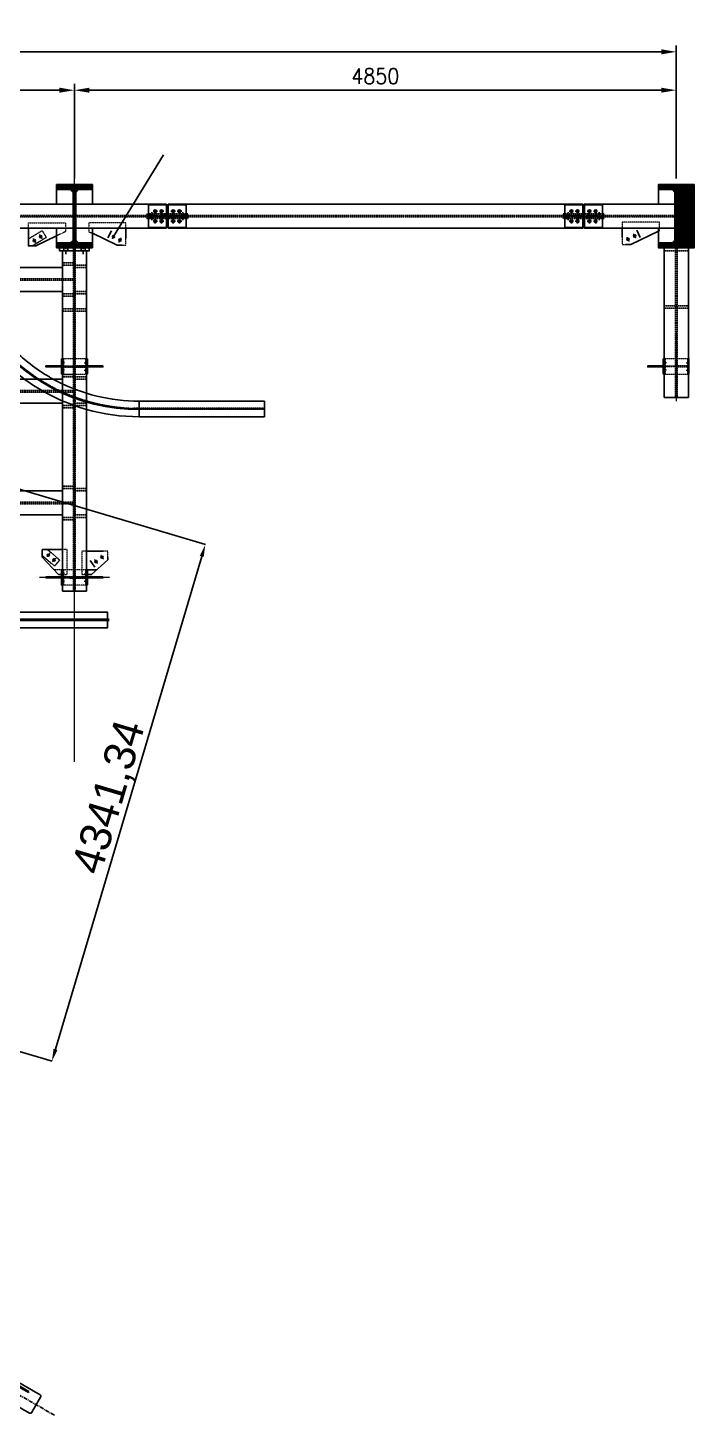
# Model space of a CAD drawing. Header units: millimetres. Extents: x 13669 to 217197, y -88248 to 24578.
# Drawn here: x 69668 to 75039, y -44841 to -33664 of the extents above; entities that cross this region are included whole.
import ezdxf

# ---------------------------------------------------------------- set-up
doc = ezdxf.new("R2010")
doc.units = ezdxf.units.MM
for name, pattern in [('CENTER', [50.8, 31.75, -6.35, 6.35, -6.35]), ('CENTER2', [1.125, 0.75, -0.125, 0.125, -0.125]), ('DASHED2', [0.375, 0.25, -0.125])]:
    doc.linetypes.add(name, pattern=pattern)
for name, color, linetype in [('1', 7, 'Continuous'), ('SDDIM', 1, 'Continuous'), ('Tx-EJES', 1, 'CENTER'), ('Tx_DDIM', 1, 'Continuous'), ('Tx_M_EQUIPOS', 4, 'Continuous'), ('Tx_M_EXISTENTES', 8, 'Continuous'), ('Tx_M_OCULTOS', 2, 'DASHED2'), ('Tx_P_NUEVO', 4, 'Continuous')]:
    doc.layers.add(name, color=color, linetype=linetype)
doc.layers.add('Tx_EJES', color=1, linetype='CENTER2', lineweight=5)
doc.layers.add('Tx_M_OCULTAS FINO', color=1, linetype='DASHED2', lineweight=5)
doc.styles.add('ROMANS', font='romans.shx', dxfattribs={"width": 0.9})
doc.styles.get("Standard").update_dxf_attribs({"font": 'arial.ttf'})
doc.dimstyles.new('ESC 1-50', dxfattribs={"dimscale": 50, "dimtxt": 2.5, "dimasz": 2.4, "dimexe": 1, "dimexo": 1, "dimgap": 1, "dimtad": 1, "dimdec": 0, "dimtxsty": 'ROMANS', "dimcen": 2.5, "dimclrd": 256, "dimclre": 256, "dimclrt": 3, "dimadec": 0, "dimazin": 2, "dimtfac": 0.5, "dimtdec": 0, "dimtmove": 0, "dimatfit": 3, "dimfxl": 1, "dimtfill": 1, "dimtfillclr": 256, "dimtolj": 2, "dimlwd": -1, "dimarcsym": 0})
doc.dimstyles.new('ISO-25', dxfattribs={"dimtxt": 2.5, "dimasz": 2.5, "dimexe": 1.25, "dimexo": 0.625, "dimtad": 1, "dimtxsty": 'Standard', "dimcen": 2.5, "dimadec": 0, "dimazin": 0, "dimtfac": 1, "dimtmove": 0, "dimatfit": 3, "dimfxl": 1, "dimarcsym": 0})

# ---------------------------------------------------------------- blocks, each defined once
blk = doc.blocks.new('*D252')
at = {"layer": 'Defpoints', "color": 0, "transparency": 16777216}
for p in [(70044, -34167), (66064, -34927), (70044, -34927)]:
    blk.add_point(p, dxfattribs=at)
at = {"layer": 'Tx_DDIM', "lineweight": -2, "transparency": 16777216}
for p, q in [((66064, -34877), (66064, -34117)), ((70044, -34877), (70044, -34117))]:
    blk.add_line(p, q, dxfattribs=at)
at = {"layer": 'Tx_DDIM', "transparency": 16777216}
blk.add_line((66184, -34167), (69924, -34167), dxfattribs=at)
for points in [[(66184, -34147), (66184, -34187), (66064, -34167)], [(69924, -34147), (69924, -34187), (70044, -34167)]]:
    blk.add_solid(points, dxfattribs=at)
at = {"layer": 'Tx_DDIM', "color": 3, "transparency": 16777216, "insert": (68054, -34054), "char_height": 125, "attachment_point": 5, "style": 'ROMANS', "bg_fill": 3, "box_fill_scale": 1.1, "bg_fill_color": 256, "bg_fill_true_color": 13158600, "bg_fill_transparency": 0}
blk.add_mtext('\\A2;3980', dxfattribs=at)
blk = doc.blocks.new('*D253')
at = {"layer": 'Defpoints', "color": 0, "transparency": 16777216}
for p in [(74894, -34167), (70044, -34927), (74894, -34927)]:
    blk.add_point(p, dxfattribs=at)
at = {"layer": 'Tx_DDIM', "lineweight": -2, "transparency": 16777216}
for p, q in [((70044, -34877), (70044, -34117)), ((74894, -34877), (74894, -34117))]:
    blk.add_line(p, q, dxfattribs=at)
at = {"layer": 'Tx_DDIM', "transparency": 16777216}
blk.add_line((70164, -34167), (74774, -34167), dxfattribs=at)
for points in [[(70164, -34147), (70164, -34187), (70044, -34167)], [(74774, -34147), (74774, -34187), (74894, -34167)]]:
    blk.add_solid(points, dxfattribs=at)
at = {"layer": 'Tx_DDIM', "color": 3, "transparency": 16777216, "insert": (72469, -34054), "char_height": 125, "attachment_point": 5, "style": 'ROMANS', "bg_fill": 3, "box_fill_scale": 1.1, "bg_fill_color": 256, "bg_fill_true_color": 13158600, "bg_fill_transparency": 0}
blk.add_mtext('\\A2;4850', dxfattribs=at)
blk = doc.blocks.new('*D254')
at = {"layer": 'Defpoints', "color": 0, "transparency": 16777216}
for p in [(74894, -33858), (74894, -34927), (63834, -35085)]:
    blk.add_point(p, dxfattribs=at)
at = {"layer": 'Tx_DDIM', "lineweight": -2, "transparency": 16777216}
for p, q in [((63834, -35035), (63834, -33808)), ((74894, -34877), (74894, -33808))]:
    blk.add_line(p, q, dxfattribs=at)
at = {"layer": 'Tx_DDIM', "transparency": 16777216}
blk.add_line((63954, -33858), (74774, -33858), dxfattribs=at)
for points in [[(63954, -33838), (63954, -33878), (63834, -33858)], [(74774, -33838), (74774, -33878), (74894, -33858)]]:
    blk.add_solid(points, dxfattribs=at)
at = {"layer": 'Tx_DDIM', "color": 3, "transparency": 16777216, "insert": (69364, -33746), "char_height": 125, "attachment_point": 5, "style": 'ROMANS', "bg_fill": 3, "box_fill_scale": 1.1, "bg_fill_color": 256, "bg_fill_true_color": 13158600, "bg_fill_transparency": 0}
blk.add_mtext('\\A2;11060', dxfattribs=at)
blk = doc.blocks.new('A$C245f907e')
at = {"layer": 'Tx_M_EQUIPOS'}
blk.add_lwpolyline([(-144.5, 0), (-144.5, -40.4), (-33.5, -40.4, -0.4142136), (-11.3, -62.6), (-11.3, -446.4, -0.4142136), (-33.5, -468.6), (-144.5, -468.6), (-144.5, -509), (144.5, -509), (144.5, -468.6), (33.5, -468.6, -0.4142136), (11.3, -446.4), (11.3, -62.6, -0.4142136), (33.5, -40.4), (144.5, -40.4), (144.5, 0)], format="xyb", close=True, dxfattribs=at)
blk = doc.blocks.new('A$C30D82DAE')
at = {"layer": 'Tx_M_EQUIPOS'}
for points in [[(-104.9, 4), (-229.9, 4), (-229.9, -4), (-104.9, -4)], [(-104.9, 60), (-97, 60), (-97, -60), (-104.9, -60)]]:
    blk.add_lwpolyline(points, close=True, dxfattribs=at)
at = {"layer": 'Tx_M_OCULTAS FINO'}
blk.add_line((-89.1, -39), (-104.9, -39), dxfattribs=at)
blk = doc.blocks.new('*D291')
at = {"color": 0, "lineweight": -2, "transparency": 16777216}
for p, q in [((68095, -36935), (71100, -37827)), ((71070, -37923), (69892, -41893)), ((66859, -41097), (69864, -41989))]:
    blk.add_line(p, q, dxfattribs=at)
at = {"color": 0, "transparency": 16777216}
for points in [[(71054, -37918), (71086, -37927), (71099, -37827)], [(69876, -41888), (69908, -41897), (69863, -41989)]]:
    blk.add_solid(points, dxfattribs=at)
at = {"layer": 'Defpoints', "color": 0, "transparency": 16777216}
for p in [(68094, -36935), (66859, -41097), (69863, -41989)]:
    blk.add_point(p, dxfattribs=at)
at = {"color": 0, "transparency": 16777216, "insert": (70336, -39865), "char_height": 250, "attachment_point": 5, "rotation": 73.4639}
blk.add_mtext('4341,34', dxfattribs=at)

msp = doc.modelspace()

# ---------------------------------------------------------------- linework, layer by layer
at = {"layer": '1', "color": 7, "linetype": 'CENTER'}
msp.add_line((69883.1039787, -44840.8662267), (67182.8740617, -43282.9492795), dxfattribs=at)
at = {"layer": '1', "color": 7, "linetype": 'Continuous'}
for p, q in [((69673.6506545, -44656.5229299), (69145.1166829, -44351.581382)), ((69678.1483565, -44648.7272906), (69527.4340669, -44561.7718191)), ((69558.2682502, -44555.3170686), (69767.0472172, -44675.7735899)), ((69473.3116572, -44702.566513), (69682.0906242, -44823.0230344)), ((69673.6506545, -44656.5229299), (69678.1483565, -44648.7272906)), ((69702.1306787, -44817.267612), (69772.0949317, -44696.0034283))]:
    msp.add_line(p, q, dxfattribs=at)
for points in [[(69767.0411127, -44675.7701492, -0.0245486221), (69768.2351201, -44676.5424291, -0.0245486221), (69769.3454364, -44677.4323973, -0.0245486221), (69770.3613686, -44678.431483, -0.0245486221), (69771.2731327, -44679.5300643, -0.0245486221), (69772.0719479, -44680.7175614, -0.0245486221), (69772.7501212, -44681.982538, -0.0245486221), (69773.3011214, -44683.3128117, -0.0245486221), (69773.7196421, -44684.6955712, -0.0245486221), (69774.0016527, -44686.1174998, -0.0245486221), (69774.1444373, -44687.5649035, -0.0245486221), (69774.1466207, -44689.023843, -0.0245486221), (69774.008182, -44690.4802681, -0.0245486221), (69773.7304544, -44691.9201524, -0.0245486221), (69773.3161126, -44693.3296291, -0.0245486221), (69772.7691469, -44694.6951243, -0.0245486221), (69772.0948249, -44696.0034873, 1)], [(69702.1305718, -44817.2676711, -0.0245486221), (69701.3353876, -44818.5063018, -0.0245486221), (69700.4269991, -44819.6632715, -0.0245486221), (69699.4141548, -44820.727438, -0.0245486221), (69698.3066089, -44821.6885527, -0.0245486221), (69697.1150275, -44822.5373595, -0.0245486221), (69695.8508864, -44823.2656841, -0.0245486221), (69694.5263599, -44823.8665122, -0.0245486221), (69693.1542038, -44824.3340575, -0.0245486221), (69691.7476329, -44824.6638173, -0.0245486221), (69690.3201931, -44824.8526158, -0.0245486221), (69688.8856315, -44824.8986349, -0.0245486221), (69687.4577636, -44824.8014313, -0.0245486221), (69686.0503407, -44824.5619411, -0.0245486221), (69684.676917, -44824.1824708, -0.0245486221), (69683.3507194, -44823.6666749, -0.0245486221), (69682.0845197, -44823.0195208, 1)]]:
    msp.add_lwpolyline(points, format="xyb", dxfattribs=at)
at = {"layer": 'Tx-EJES'}
for p, q in [((70713.8348709, -35141.8641321), (70676.1348709, -35141.8641321)), ((70713.8348709, -35141.8641321), (70676.1348709, -35141.8641321)), ((70694.9848709, -35240.7141321), (70694.9848709, -35203.0141321)), ((70694.9848709, -35240.7141321), (70694.9848709, -35203.0141321)), ((70763.8348709, -35141.8641321), (70726.1348709, -35141.8641321)), ((70763.8348709, -35141.8641321), (70726.1348709, -35141.8641321)), ((70744.9848709, -35240.7141321), (70744.9848709, -35203.0141321)), ((70744.9848709, -35240.7141321), (70744.9848709, -35203.0141321)), ((70859.0848709, -35141.8641321), (70821.3848709, -35141.8641321)), ((70821.3848709, -35141.8641321), (70859.0848709, -35141.8641321)), ((70840.2348709, -35240.7141321), (70840.2348709, -35203.0141321)), ((70840.2348709, -35240.7141321), (70840.2348709, -35203.0141321)), ((70909.0848709, -35141.8641321), (70871.3848709, -35141.8641321)), ((70871.3848709, -35141.8641321), (70909.0848709, -35141.8641321)), ((70890.2348709, -35240.7141321), (70890.2348709, -35203.0141321)), ((70890.2348709, -35240.7141321), (70890.2348709, -35203.0141321)), ((74030.5348711, -35141.8641321), (74068.2348711, -35141.8641321)), ((74030.5348711, -35141.8641321), (74068.2348711, -35141.8641321)), ((74049.3848711, -35240.7141321), (74049.3848711, -35203.0141321)), ((74049.3848711, -35240.7141321), (74049.3848711, -35203.0141321)), ((74080.5348711, -35141.8641321), (74118.2348711, -35141.8641321)), ((74080.5348711, -35141.8641321), (74118.2348711, -35141.8641321)), ((74099.3848711, -35240.7141321), (74099.3848711, -35203.0141321)), ((74099.3848711, -35240.7141321), (74099.3848711, -35203.0141321)), ((74175.7848711, -35141.8641321), (74213.4848711, -35141.8641321)), ((74175.7848711, -35141.8641321), (74213.4848711, -35141.8641321)), ((74194.6348711, -35240.7141321), (74194.6348711, -35203.0141321)), ((74194.6348711, -35240.7141321), (74194.6348711, -35203.0141321)), ((74225.7848711, -35141.8641321), (74263.4848711, -35141.8641321)), ((74225.7848711, -35141.8641321), (74263.4848711, -35141.8641321)), ((74244.6348711, -35240.7141321), (74244.6348711, -35203.0141321)), ((74244.6348711, -35240.7141321), (74244.6348711, -35203.0141321)), ((70713.8348709, -35221.8641321), (70676.1348709, -35221.8641321)), ((70713.8348709, -35221.8641321), (70676.1348709, -35221.8641321)), ((70763.8348709, -35221.8641321), (70726.1348709, -35221.8641321)), ((70763.8348709, -35221.8641321), (70726.1348709, -35221.8641321)), ((70859.0848709, -35221.8641321), (70821.3848709, -35221.8641321)), ((70821.3848709, -35221.8641321), (70859.0848709, -35221.8641321)), ((70909.0848709, -35221.8641321), (70871.3848709, -35221.8641321)), ((70871.3848709, -35221.8641321), (70909.0848709, -35221.8641321)), ((74030.5348711, -35221.8641321), (74068.2348711, -35221.8641321)), ((74030.5348711, -35221.8641321), (74068.2348711, -35221.8641321)), ((74080.5348711, -35221.8641321), (74118.2348711, -35221.8641321)), ((74080.5348711, -35221.8641321), (74118.2348711, -35221.8641321)), ((74175.7848711, -35221.8641321), (74213.4848711, -35221.8641321)), ((74175.7848711, -35221.8641321), (74213.4848711, -35221.8641321)), ((74225.7848711, -35221.8641321), (74263.4848711, -35221.8641321)), ((74225.7848711, -35221.8641321), (74263.4848711, -35221.8641321)), ((69974.474428, -35486.7641321), (69974.474428, -35411.3641321)), ((70114.474428, -35486.7641321), (70114.474428, -35411.3641321))]:
    msp.add_line(p, q, dxfattribs=at)
at = {"layer": 'Tx_EJES'}
for p, q in [((69711.8255547, -35361.8914205), (69731.568008, -35394.360414)), ((69763.0923865, -35330.7191258), (69782.8348398, -35363.1881193)), ((70350.0902535, -35362.8289776), (70367.6747146, -35329.1423819)), ((70403.2796151, -35390.5939162), (70420.8640762, -35356.9073205)), ((74513.6788112, -35384.8979922), (74497.2940444, -35350.6118519)), ((74567.8148222, -35359.0273076), (74551.4300553, -35324.7411674)), ((70044.4744283, -36110.6141321), (70044.4744283, -36673.1141321)), ((74894.4744283, -36110.6141321), (74894.4744283, -36673.1141321)), ((69965.374428, -36361.8641321), (69937.4744278, -36361.8641321)), ((69965.374428, -36421.8641321), (69937.4744278, -36421.8641321)), ((70123.5744273, -36361.8641321), (70151.4744278, -36361.8641321)), ((70123.5744273, -36421.8641321), (70151.4744278, -36421.8641321)), ((74815.3744281, -36361.8641321), (74787.4744281, -36361.8641321)), ((74815.3744281, -36421.8641321), (74787.4744281, -36421.8641321)), ((74973.5744285, -36361.8641321), (75001.4744285, -36361.8641321)), ((74973.5744285, -36421.8641321), (75001.4744285, -36421.8641321)), ((69846.7290973, -37897.9469542), (69822.0468863, -37926.8396601)), ((69892.3491593, -37936.9188665), (69867.6669482, -37965.8115724)), ((70230.2306214, -37979.194247), (70207.757656, -37948.5516978)), ((70278.6135939, -37943.7106175), (70256.1406285, -37913.0680682)), ((70325.7244283, -38091.8641321), (69763.2244283, -38091.8641321)), ((69965.374428, -38061.8641323), (69937.4744278, -38061.8641323)), ((70123.5744273, -38061.8641323), (70151.4744278, -38061.8641323)), ((69965.374428, -38121.8641323), (69937.4744278, -38121.8641323)), ((70123.5744273, -38121.8641323), (70151.4744278, -38121.8641323))]:
    msp.add_line(p, q, dxfattribs=at)
at = {"layer": 'Tx_M_EQUIPOS'}
for p, q in [((70786.1098709, -35278.8641321), (70187.974428, -35278.8641321)), ((70314.4356361, -35355.4976571), (70344.0515706, -35298.762338)), ((70944.2098709, -35272.6641321), (70641.0098709, -35272.6641321)), ((70786.1098709, -35272.6641321), (70786.1098709, -35278.8641321)), ((70799.1098709, -35278.8641321), (70799.1098709, -35272.6641321)), ((74140.5098711, -35278.8641321), (70799.1098709, -35278.8641321)), ((74140.5098711, -35272.6641321), (74140.5098711, -35278.8641321)), ((74603.7059427, -35352.9587435), (74576.1105458, -35295.2136651)), ((69947.4744281, -38201.8641321), (69947.4744281, -35461.7641321)), ((69947.4744281, -35461.7641321), (70141.4744281, -35461.7641321)), ((70141.4744281, -38201.8641321), (70141.4744281, -35461.7641321)), ((66161.4744279, -35594.8641321), (69947.4744281, -35594.8641321)), ((66161.4744279, -35788.8641321), (69947.4744281, -35788.8641321)), ((74991.4744281, -36329.3641321), (74994.4744281, -36329.3641321)), ((74994.4744281, -36454.3641321), (74994.4744281, -36329.3641321)), ((66161.4744279, -36494.8641321), (69947.4744281, -36494.8641321)), ((66161.4744279, -36688.8641321), (69947.4744281, -36688.8641321)), ((71575.4723007, -36672.2274351), (71575.4723007, -36797.2274351)), ((66161.4744279, -37394.8641321), (69947.4744281, -37394.8641321)), ((66161.4744279, -37588.8641321), (69947.4744281, -37588.8641321)), ((69915.0426735, -38067.6099951), (69785.0426735, -37927.6099951)), ((70207.921159, -38007.9568597), (70170.0719541, -37956.3483557)), ((70141.4744281, -38029.3641321), (70226.1958779, -38029.3641321)), ((70141.4744281, -38201.8641321), (69947.4744281, -38201.8641321))]:
    msp.add_line(p, q, dxfattribs=at)
for points in [[(69899.974428, -35341.0704983), (69733.6072909, -35421.0887245), (69673.6072909, -35421.0887245), (69673.6072909, -35278.8641321)], [(70010.9744281, -35395.9641321), (69899.974428, -35395.9641321), (69899.974428, -35278.8641321), (70033.1744279, -35278.8641321), (70033.1744281, -35373.7641321), (70010.9744281, -35395.9641321)], [(70077.9744281, -35395.9641321), (70188.9744282, -35395.9641321), (70188.9744282, -35278.8641321), (70055.7744282, -35278.8641321), (70055.7744281, -35373.7641321), (70077.9744281, -35395.9641321)], [(70459.2951874, -35358.9197049), (70459.2951874, -35278.8641321)], [(74458.8158554, -35278.8641321), (74458.8158554, -35351.266815)], [(74486.4112523, -35409.0118933), (74528.8158554, -35409.0118933), (74749.974428, -35303.2404021)], [(74860.9744281, -35395.9641321), (74749.974428, -35395.9641321), (74749.974428, -35278.8641321), (74883.1744279, -35278.8641321), (74883.1744281, -35373.7641321), (74860.9744281, -35395.9641321)], [(70188.9744282, -35319.8494434), (70389.2951874, -35415.6550239), (70429.6792529, -35415.6550239)], [(74991.4744281, -36329.3641321), (74994.4744281, -36329.3641321)], [(74994.4744281, -36454.3641321), (74991.4744281, -36454.3641321)], [(69947.4744281, -37867.6099951), (69785.0426735, -37867.6099951), (69785.0426735, -37927.6099951)], [(70274.901728, -37879.4671583), (70141.4744281, -37879.4671583)], [(70141.4744281, -38069.4671583), (70182.7509329, -38069.4671583), (70312.7509329, -37949.4671583), (70312.7509329, -37931.0756623)], [(69915.0426735, -38067.6099951), (69947.4744281, -38067.6099951)]]:
    msp.add_lwpolyline(points, dxfattribs=at)
msp.add_lwpolyline([(69924.4744281, -35461.7641321), (70164.4744281, -35461.7641321), (70164.4744281, -35436.3641321), (69924.4744281, -35436.3641321)], close=True, dxfattribs=at)
for centre, radius in [((70694.9848709, -35221.8641321), 10.5), ((70694.9848709, -35221.8641321), 10.5), ((70744.9848709, -35221.8641321), 10.5), ((70744.9848709, -35221.8641321), 10.5), ((70840.2348709, -35221.8641321), 10.5), ((70840.2348709, -35221.8641321), 10.5), ((70890.2348709, -35221.8641321), 10.5), ((70890.2348709, -35221.8641321), 10.5), ((74049.3848711, -35221.8641321), 10.5), ((74049.3848711, -35221.8641321), 10.5), ((74099.3848711, -35221.8641321), 10.5), ((74099.3848711, -35221.8641321), 10.5), ((74194.6348711, -35221.8641321), 10.5), ((74194.6348711, -35221.8641321), 10.5), ((74244.6348711, -35221.8641321), 10.5), ((74244.6348711, -35221.8641321), 10.5), ((69721.6967814, -35378.1259173), 9), ((69772.9636132, -35346.9536225), 9), ((70358.882484, -35345.9856798), 9), ((70412.0718456, -35373.7506183), 9), ((74505.4864278, -35367.754922), 9), ((74559.6224387, -35341.8842375), 9), ((69834.3879918, -37912.3933072), 9), ((69880.0080538, -37951.3652194), 9), ((70218.9941387, -37963.8729724), 9), ((70267.3771112, -37928.3893428), 9)]:
    msp.add_circle(centre, radius, dxfattribs=at)
at = {"layer": 'Tx_M_EXISTENTES'}
for points in [[(70566.216167, -36672.2274351, -0.1206004276), (69902.3025807, -36509.7274351, -0.0156630846), (69823.7820142, -36465.6611371, -0.0331131326), (69667.7753156, -36356.8728297, -0.0254635619), (69558.3564297, -36259.7274351, -0.0478802715), (69381.7921538, -36049.3107684, 0.2305128716), (68191.3747479, -35375.2412216, 0.2888950362), (66729.1618526, -36174.7274351)], [(70566.216167, -36740.1274351, -0.2469281461), (69325.846143, -36087.7874351, 0.2297689492), (68191.3747479, -35443.2784216, 0.2827704654), (66807.4290772, -36174.7274351)], [(66874.2082636, -36174.7274351, -0.2770980326), (68191.3747479, -35500.5038647, -0.2290890454), (69278.7987613, -36120.1441018, 0.028270565), (69386.9022775, -36259.7274351, 0.0454955289), (69591.7270249, -36456.1107337), (69591.7270249, -36456.1107337, 0.0304541927), (69747.3156455, -36565.4446049, 0.1387945053), (70566.216167, -36797.2274351), (71575.4723007, -36797.2274351)], [(66874.2082636, -37694.7274351, 0.2590022869), (68094.3747481, -38372.2274351), (68234.3747478, -38372.2274351), (68428.3747478, -38372.2274351), (70311.2944147, -38372.2274351), (70311.2944147, -38497.2274351), (68428.3747478, -38497.2274351), (68234.3747478, -38497.2274351), (68094.3747481, -38497.2274351, -0.2721427251), (66729.1618526, -37694.7274351)]]:
    msp.add_lwpolyline(points, format="xyb", dxfattribs=at)
at = {"layer": 'Tx_M_EXISTENTES', "color": 6}
msp.add_lwpolyline([(70311.2944147, -38434.7274351), (68094.3747481, -38434.7274351, -1.6557890718), (69330.2954576, -36084.7274351, 0.2469281461), (70566.216167, -36734.7274351), (71575.4723007, -36734.7274351)], format="xyb", dxfattribs=at)
at = {"layer": 'Tx_M_EXISTENTES'}
for points in [[(71575.4723007, -36672.2274351), (70566.216167, -36672.2274351), (70566.216167, -36797.2274351)], [(68288.3747478, -38429.3274351), (70324.3747479, -38429.3274351)], [(68288.3747478, -38440.1274351), (70324.3747479, -38440.1274351)]]:
    msp.add_lwpolyline(points, dxfattribs=at)
at = {"layer": 'Tx_M_OCULTAS FINO'}
for p, q in [((69784.6854265, -35298.8641321), (69673.6072909, -35366.4041039)), ((69784.6854265, -35298.8641321), (69817.9358741, -35353.5487527)), ((69817.9358741, -35353.5487527), (69706.8577386, -35421.0887245)), ((69955.374428, -36352.8641321), (69947.4744278, -36352.8641321)), ((69955.374428, -36370.8641321), (69947.4744278, -36370.8641321)), ((69955.374428, -36412.8641321), (69947.4744278, -36412.8641321)), ((69955.374428, -36430.8641321), (69947.4744278, -36430.8641321)), ((69947.4744281, -36329.3641321), (70141.4744281, -36329.3641321)), ((69947.4744283, -36386.4641321), (70141.4744276, -36386.4641321)), ((69947.4744283, -36397.2641321), (70141.4744281, -36397.2641321)), ((70133.5744273, -36352.8641321), (70141.4744278, -36352.8641321)), ((70133.5744273, -36370.8641321), (70141.4744278, -36370.8641321)), ((70133.5744273, -36412.8641321), (70141.4744278, -36412.8641321)), ((70133.5744273, -36430.8641321), (70141.4744278, -36430.8641321)), ((74797.4744281, -36329.3641321), (74991.4744281, -36329.3641321)), ((74805.3744281, -36352.8641321), (74797.4744281, -36352.8641321)), ((74805.3744281, -36370.8641321), (74797.4744281, -36370.8641321)), ((74805.3744281, -36412.8641321), (74797.4744281, -36412.8641321)), ((74805.3744281, -36430.8641321), (74797.4744281, -36430.8641321)), ((74983.5744285, -36352.8641321), (74991.4744285, -36352.8641321)), ((74983.5744285, -36370.8641321), (74991.4744285, -36370.8641321)), ((74983.5744285, -36412.8641321), (74991.4744285, -36412.8641321)), ((74983.5744285, -36430.8641321), (74991.4744285, -36430.8641321)), ((69947.4744281, -36454.3641321), (70141.4744276, -36454.3641321)), ((74797.4744281, -36454.3641321), (74991.4744281, -36454.3641321)), ((69925.4561809, -37952.0491383), (69826.6127132, -37867.6099951)), ((69883.8861411, -38000.7105377), (69785.0426735, -37916.2713945)), ((69925.4561809, -37952.0491382), (69883.8861412, -38000.7105376)), ((70141.4744281, -38029.3641321), (69879.5286579, -38029.3641321)), ((69955.374428, -38052.8641323), (69947.4744278, -38052.8641323)), ((69955.374428, -38070.8641323), (69947.4744278, -38070.8641323)), ((69955.374428, -38112.8641323), (69947.4744278, -38112.8641323)), ((70141.4744281, -38086.4641321), (69947.4744281, -38086.4641321)), ((70141.4744281, -38097.2641321), (69947.4744281, -38097.2641321)), ((70133.5744273, -38052.8641323), (70141.4744278, -38052.8641323)), ((70133.5744273, -38070.8641323), (70141.4744278, -38070.8641323)), ((70133.5744273, -38112.8641323), (70141.4744278, -38112.8641323)), ((69955.374428, -38130.8641323), (69947.4744278, -38130.8641323)), ((70141.4744281, -38154.3641321), (69947.4744281, -38154.3641321)), ((70133.5744273, -38130.8641323), (70141.4744278, -38130.8641323))]:
    msp.add_line(p, q, dxfattribs=at)
for points in [[(69673.6072909, -35278.8641321), (69673.6072909, -35235.6550239), (69973.6072909, -35235.6550239), (69973.6072909, -35305.6550239), (69899.974428, -35341.0704983)], [(70459.2951874, -35278.8641321), (70459.2951874, -35235.6550239), (70159.2951874, -35235.6550239), (70159.2951874, -35305.6550239), (70188.9744282, -35319.8494434)], [(74749.974428, -35303.2404021), (74758.8158554, -35299.0118933), (74758.8158554, -35229.0118933), (74458.8158554, -35229.0118933), (74458.8158554, -35278.8641321)], [(70429.6792529, -35415.6550239), (70459.2951874, -35415.6550239), (70459.2951874, -35358.9197049)], [(74458.8158554, -35351.266815), (74458.8158554, -35409.0118933), (74486.4112523, -35409.0118933)], [(69947.4744281, -36386.4641321), (69939.5744283, -36386.4641321)], [(69947.4744281, -36397.2641321), (69939.5744283, -36397.2641321)], [(71575.4723007, -36729.3274351), (70518.3747479, -36729.3274351)], [(71575.4723007, -36740.1274351), (70518.3747479, -36740.1274351)], [(69985.0426735, -37867.6099951), (69947.4744281, -37867.6099951)], [(69947.4744281, -38067.6099951), (69985.0426735, -38067.6099951), (69985.0426735, -37867.6099951)], [(70141.4744281, -37879.4671583), (70102.7509329, -37879.4671583), (70102.7509329, -38069.4671583), (70141.4744281, -38069.4671583)], [(70312.7509329, -37931.0756623), (70312.7509329, -37879.4671583), (70274.901728, -37879.4671583)], [(70001.4744281, -38086.4641321), (70149.3744276, -38086.4641321)], [(70001.4744281, -38097.2641321), (70149.3744276, -38097.2641321)]]:
    msp.add_lwpolyline(points, dxfattribs=at)
msp.add_lwpolyline([(70566.216167, -36729.3274351, -0.2469281461), (69334.7447721, -36081.6674351, 0.2298917564), (68191.3747479, -35432.4557686, 0.1974845647)], format="xyb", dxfattribs=at)
for points in [[(69947.474428, -36331.8641321), (69955.374428, -36331.8641321), (69955.374428, -36451.8641321), (69947.474428, -36451.8641321)], [(69955.374428, -36387.8641321), (70038.174428, -36387.8641321), (70038.174428, -36395.8641321), (69955.374428, -36395.8641321)], [(70133.5744273, -36387.8641321), (70050.7744273, -36387.8641321), (70050.7744273, -36395.8641321), (70133.5744273, -36395.8641321)], [(70141.4744273, -36331.8641321), (70133.5744273, -36331.8641321), (70133.5744273, -36451.8641321), (70141.4744273, -36451.8641321)], [(74797.4744281, -36331.8641321), (74805.3744281, -36331.8641321), (74805.3744281, -36451.8641321), (74797.4744281, -36451.8641321)], [(74805.3744281, -36387.8641321), (74888.1744281, -36387.8641321), (74888.1744281, -36395.8641321), (74805.3744281, -36395.8641321)], [(74983.5744285, -36387.8641321), (74900.7744285, -36387.8641321), (74900.7744285, -36395.8641321), (74983.5744285, -36395.8641321)], [(74991.4744285, -36331.8641321), (74983.5744285, -36331.8641321), (74983.5744285, -36451.8641321), (74991.4744285, -36451.8641321)], [(69947.474428, -38031.8641323), (69955.374428, -38031.8641323), (69955.374428, -38151.8641323), (69947.474428, -38151.8641323)], [(69955.374428, -38087.8641323), (70038.174428, -38087.8641323), (70038.174428, -38095.8641323), (69955.374428, -38095.8641323)], [(69955.3744283, -38087.8641322), (70038.1744283, -38087.8641322), (70038.1744283, -38095.8641322), (69955.3744283, -38095.8641322)], [(70133.5744273, -38087.8641323), (70050.7744273, -38087.8641323), (70050.7744273, -38095.8641323), (70133.5744273, -38095.8641323)], [(70133.5744276, -38087.8641322), (70050.7744276, -38087.8641322), (70050.7744276, -38095.8641322), (70133.5744276, -38095.8641322)], [(70141.4744273, -38031.8641323), (70133.5744273, -38031.8641323), (70133.5744273, -38151.8641323), (70141.4744273, -38151.8641323)]]:
    msp.add_lwpolyline(points, close=True, dxfattribs=at)
at = {"layer": 'Tx_M_OCULTOS'}
for p, q in [((70786.1098709, -35175.5641321), (70055.7744281, -35175.5641321)), ((70055.7744281, -35175.5641321), (70055.7744281, -35188.1641321)), ((70055.7744281, -35188.1641321), (70786.1098709, -35188.1641321)), ((70628.1598709, -35162.8641321), (70957.0598709, -35162.8641321)), ((70628.1598709, -35175.5641321), (70628.1598709, -35162.8641321)), ((70957.0598709, -35175.5641321), (70628.1598709, -35175.5641321)), ((70628.1598709, -35188.1641321), (70957.0598709, -35188.1641321)), ((70628.1598709, -35200.8641321), (70628.1598709, -35188.1641321)), ((70957.0598709, -35200.8641321), (70628.1598709, -35200.8641321)), ((70657.9144533, -35162.8641321), (70657.9144533, -35175.5641321)), ((70657.9144533, -35188.1641321), (70657.9144533, -35200.8641321)), ((70668.1598709, -35188.0641321), (70668.1598709, -35150.3641321)), ((70668.1598709, -35213.3641321), (70668.1598709, -35175.6641321)), ((70678.6848709, -35162.8641321), (70678.6848709, -35175.5641321)), ((70678.6848709, -35188.1641321), (70678.6848709, -35200.8641321)), ((70737.9144533, -35162.8641321), (70737.9144533, -35175.5641321)), ((70737.9144533, -35188.1641321), (70737.9144533, -35200.8641321)), ((70748.1598709, -35188.0641321), (70748.1598709, -35150.3641321)), ((70748.1598709, -35213.3641321), (70748.1598709, -35175.6641321)), ((70758.6848709, -35162.8641321), (70758.6848709, -35175.5641321)), ((70758.6848709, -35188.1641321), (70758.6848709, -35200.8641321)), ((70786.1098709, -35188.1641321), (70786.1098709, -35175.5641321)), ((74140.5098711, -35175.5641321), (70799.1098709, -35175.5641321)), ((74140.5098711, -35188.1641321), (70799.1098709, -35188.1641321)), ((70826.0665689, -35175.5641321), (70826.0665689, -35188.1641321)), ((70826.8144533, -35162.8641321), (70826.8144533, -35175.5641321)), ((70826.8144533, -35188.1641321), (70826.8144533, -35200.8641321)), ((70837.0598709, -35188.0641321), (70837.0598709, -35150.3641321)), ((70837.0598709, -35213.3641321), (70837.0598709, -35175.6641321)), ((70847.1165689, -35175.5641321), (70847.1165689, -35188.1641321)), ((70847.5848709, -35162.8641321), (70847.5848709, -35175.5641321)), ((70847.5848709, -35188.1641321), (70847.5848709, -35200.8641321)), ((70906.0665689, -35175.5641321), (70906.0665689, -35188.1641321)), ((70906.8144533, -35162.8641321), (70906.8144533, -35175.5641321)), ((70906.8144533, -35188.1641321), (70906.8144533, -35200.8641321)), ((70917.0598709, -35188.0641321), (70917.0598709, -35150.3641321)), ((70917.0598709, -35213.3641321), (70917.0598709, -35175.6641321)), ((70927.1165689, -35175.5641321), (70927.1165689, -35188.1641321)), ((70927.5848709, -35162.8641321), (70927.5848709, -35175.5641321)), ((70927.5848709, -35188.1641321), (70927.5848709, -35200.8641321)), ((70957.0598709, -35162.8641321), (70957.0598709, -35175.5641321)), ((70957.0598709, -35188.1641321), (70957.0598709, -35200.8641321)), ((74012.0348711, -35162.8641321), (74012.0348711, -35175.5641321)), ((74012.0348711, -35188.1641321), (74012.0348711, -35200.8641321)), ((74012.5031732, -35175.5641321), (74012.5031732, -35188.1641321)), ((74022.5598711, -35188.0641321), (74022.5598711, -35150.3641321)), ((74022.5598711, -35213.3641321), (74022.5598711, -35175.6641321)), ((74032.8052887, -35162.8641321), (74032.8052887, -35175.5641321)), ((74032.8052887, -35188.1641321), (74032.8052887, -35200.8641321)), ((74033.5531732, -35175.5641321), (74033.5531732, -35188.1641321)), ((74092.0348711, -35162.8641321), (74092.0348711, -35175.5641321)), ((74092.0348711, -35188.1641321), (74092.0348711, -35200.8641321)), ((74092.5031732, -35175.5641321), (74092.5031732, -35188.1641321)), ((74102.5598711, -35188.0641321), (74102.5598711, -35150.3641321)), ((74102.5598711, -35213.3641321), (74102.5598711, -35175.6641321)), ((74112.8052887, -35162.8641321), (74112.8052887, -35175.5641321)), ((74112.8052887, -35188.1641321), (74112.8052887, -35200.8641321)), ((74113.5531732, -35175.5641321), (74113.5531732, -35188.1641321)), ((74153.5098711, -35188.1641321), (74153.5098711, -35175.5641321)), ((74153.5098711, -35175.5641321), (74883.1744281, -35175.5641321)), ((74883.1744281, -35188.1641321), (74153.5098711, -35188.1641321)), ((74180.9348711, -35162.8641321), (74180.9348711, -35175.5641321)), ((74180.9348711, -35188.1641321), (74180.9348711, -35200.8641321)), ((74191.4598711, -35188.0641321), (74191.4598711, -35150.3641321)), ((74191.4598711, -35213.3641321), (74191.4598711, -35175.6641321)), ((74201.7052887, -35162.8641321), (74201.7052887, -35175.5641321)), ((74201.7052887, -35188.1641321), (74201.7052887, -35200.8641321)), ((74260.9348711, -35162.8641321), (74260.9348711, -35175.5641321)), ((74260.9348711, -35188.1641321), (74260.9348711, -35200.8641321)), ((74271.4598711, -35188.0641321), (74271.4598711, -35150.3641321)), ((74271.4598711, -35213.3641321), (74271.4598711, -35175.6641321)), ((74281.7052887, -35162.8641321), (74281.7052887, -35175.5641321)), ((74281.7052887, -35188.1641321), (74281.7052887, -35200.8641321)), ((74883.1744281, -35175.5641321), (74883.1744281, -35188.1641321)), ((69958.974428, -35461.7641321), (69958.974428, -35436.3641321)), ((69989.974428, -35461.7641321), (69989.974428, -35436.3641321)), ((70038.1744281, -38201.8641321), (70038.1744281, -35436.3641321)), ((70050.7744281, -38201.8641321), (70050.7744281, -35436.3641321)), ((70098.974428, -35461.7641321), (70098.974428, -35436.3641321)), ((70129.974428, -35461.7641321), (70129.974428, -35436.3641321)), ((74797.4744281, -35461.7641321), (74991.4744281, -35461.7641321)), ((74888.174428, -36641.6641321), (74888.174428, -35436.3641321)), ((74900.774428, -36641.6641321), (74900.774428, -35436.3641321)), ((70038.174428, -35575.8141321), (69947.474428, -35575.8141321)), ((70038.1744281, -35556.7641321), (69947.4744281, -35556.7641321)), ((70050.7744282, -35575.8141321), (70141.4744282, -35575.8141321)), ((70050.7744282, -35594.8641321), (70141.4744282, -35594.8641321)), ((66161.4744279, -35685.5641321), (69947.4744281, -35685.5641321)), ((66161.4744279, -35698.1641321), (69947.4744281, -35698.1641321)), ((69947.4744281, -35685.5641321), (70038.1744281, -35685.5641321)), ((69947.4744281, -35698.1641321), (70038.1744281, -35698.1641321)), ((70038.1744281, -35807.9141321), (69947.4744281, -35807.9141321)), ((70038.1744281, -35826.9641321), (69947.4744281, -35826.9641321)), ((70050.7744282, -35788.8641321), (70141.4744282, -35788.8641321)), ((70050.7744282, -35807.9141321), (70141.4744282, -35807.9141321)), ((69947.4744281, -35928.5265541), (70038.1744281, -35928.5265541)), ((69947.4744281, -35947.5765541), (70038.1744281, -35947.5765541)), ((70050.7744281, -35928.5265541), (70141.4744281, -35928.5265541)), ((70050.7744281, -35947.5765541), (70141.4744281, -35947.5765541)), ((74991.4744281, -35903.7265541), (74797.4744281, -35903.7265541)), ((74797.4744281, -35922.7765541), (74991.4744281, -35922.7765541)), ((70038.174428, -36475.8141321), (69947.474428, -36475.8141321)), ((70038.1744281, -36456.7641321), (69947.4744281, -36456.7641321)), ((70050.7744282, -36475.8141321), (70141.4744282, -36475.8141321)), ((70050.7744282, -36494.8641321), (70141.4744282, -36494.8641321)), ((66161.4744279, -36585.5641321), (69947.4744281, -36585.5641321)), ((66161.4744279, -36598.1641321), (69947.4744281, -36598.1641321)), ((69947.4744281, -36585.5641321), (70038.1744281, -36585.5641321)), ((69947.4744281, -36598.1641321), (70038.1744281, -36598.1641321)), ((70038.1744281, -36707.9141321), (69947.4744281, -36707.9141321)), ((70038.1744281, -36726.9641321), (69947.4744281, -36726.9641321)), ((70050.7744282, -36688.8641321), (70141.4744282, -36688.8641321)), ((70050.7744282, -36707.9141321), (70141.4744282, -36707.9141321)), ((70038.174428, -37375.8141321), (69947.474428, -37375.8141321)), ((70038.1744281, -37356.7641321), (69947.4744281, -37356.7641321)), ((70050.7744282, -37375.8141321), (70141.4744282, -37375.8141321)), ((70050.7744282, -37394.8641321), (70141.4744282, -37394.8641321)), ((66161.4744279, -37485.5641321), (69947.4744281, -37485.5641321)), ((66161.4744279, -37498.1641321), (69947.4744281, -37498.1641321)), ((69947.4744281, -37485.5641321), (70038.1744281, -37485.5641321)), ((69947.4744281, -37498.1641321), (70038.1744281, -37498.1641321)), ((70038.1744281, -37607.9141321), (69947.4744281, -37607.9141321)), ((70038.1744281, -37626.9641321), (69947.4744281, -37626.9641321)), ((70050.7744282, -37588.8641321), (70141.4744282, -37588.8641321)), ((70050.7744282, -37607.9141321), (70141.4744282, -37607.9141321))]:
    msp.add_line(p, q, dxfattribs=at)
for points in [[(70033.1744281, -35188.1641321), (69403.509871, -35188.1641321), (69403.509871, -35175.5641321), (70033.1744281, -35175.5641321)], [(74311.4598711, -35162.8641321), (73982.5598711, -35162.8641321), (73982.5598711, -35175.5641321), (74311.4598711, -35175.5641321)], [(74311.4598711, -35188.1641321), (73982.5598711, -35188.1641321), (73982.5598711, -35200.8641321), (74311.4598711, -35200.8641321)]]:
    msp.add_lwpolyline(points, close=True, dxfattribs=at)
at = {"layer": 'Tx_P_NUEVO'}
msp.add_lwpolyline([(74991.4744281, -35436.3641321), (74797.4744281, -35436.3641321), (74797.4744281, -36641.6641321), (74991.4744281, -36641.6641321)], close=True, dxfattribs=at)

# ---------------------------------------------------------------- block references
for p in [(70044.4744283, -36391.8641321), (74894.4744281, -36391.8641321), (70044.4744283, -38091.8641323)]:
    msp.add_blockref('A$C30D82DAE', p)
at = {"xscale": -1}
for p in [(70044.4744276, -36391.8641321), (70044.4744276, -38091.8641323)]:
    msp.add_blockref('A$C30D82DAE', p, dxfattribs=at)

# ---------------------------------------------------------------- dimensions: what is measured, and where the dimension line sits
dim = msp.add_aligned_dim(p1=(68094.3747482, -36934.7274351), p2=(66858.7472795, -41096.5104442), distance=3134.1654015, dimstyle='ISO-25', override={"dimtxt": 250, "dimasz": 100})
dim.commit()
dim.dimension.update_dxf_attribs({"geometry": '*D291', "text_midpoint": (70336.4753982, -39864.7234613)})
at = {"layer": 'Tx_DDIM'}
dim = msp.add_linear_dim(base=(70044.4744281, -34166.5731402), p1=(66064.4744281, -34927.3641321), p2=(70044.4744281, -34927.3641321), dimstyle='ESC 1-50', dxfattribs=at)
dim.commit()
dim.dimension.update_dxf_attribs({"geometry": '*D252', "text_midpoint": (68054.4744281, -34166.5731402), "dimtype": 160})

# ---------------------------------------------------------------- next in the draw order: dimensions: what is measured, and where the dimension line sits
dim = msp.add_linear_dim(base=(74894.4744281, -34166.5731402), p1=(70044.4744281, -34927.3641321), p2=(74894.4744281, -34927.3641321), dimstyle='ESC 1-50', dxfattribs=at)
dim.commit()
dim.dimension.update_dxf_attribs({"geometry": '*D253', "text_midpoint": (72469.4744281, -34166.5731402), "dimtype": 160})

# ---------------------------------------------------------------- next in the draw order: dimensions: what is measured, and where the dimension line sits
dim = msp.add_linear_dim(base=(74894.4744281, -33858.4423981), p1=(63834.4744281, -35084.8641321), p2=(74894.4744281, -34927.3641321), dimstyle='ESC 1-50', dxfattribs=at)
dim.commit()
dim.dimension.update_dxf_attribs({"geometry": '*D254', "text_midpoint": (69364.4744281, -33745.9423981)})

# ---------------------------------------------------------------- next in the draw order: hatches: boundary and pattern name
h = msp.add_hatch()
h.set_pattern_fill('ANSI31', color=1, scale=60, angle=360)
h.set_pattern_definition([(45, (83912.6216, -9766.8225), (-5.3033009, 5.3033009), [])])
h.paths.add_polyline_path([(69899.9744281, -34967.7641321), (69899.9744281, -34927.3641321), (70188.9744281, -34927.3641321), (70188.9744281, -34967.7641321), (70077.9744281, -34967.7641321, 0.4142135624), (70055.7744281, -34989.9641321), (70055.7744281, -35373.7641321, 0.4142135624), (70077.9744281, -35395.9641321), (70188.9744281, -35395.9641321), (70188.9744281, -35436.3641321), (69899.9744281, -35436.3641321), (69899.9744281, -35395.9641321), (70010.9744281, -35395.9641321, 0.4142135624), (70033.1744281, -35373.7641321), (70033.1744281, -34989.9641321, 0.4142135624), (70010.9744281, -34967.7641321)])
h = msp.add_hatch()
h.set_pattern_fill('ANSI31', color=1, scale=60, angle=360)
h.set_pattern_definition([(45, (86090.937, -9766.8225), (-5.3033009, 5.3033009), [])])
h.paths.add_polyline_path([(74749.9744281, -34967.7641321), (74749.9744281, -34927.3641321), (75038.9744281, -34927.3641321), (75038.9744281, -34967.7641321), (75038.9744281, -35038.3641321), (75038.9744281, -35395.9641321), (75038.9744281, -35436.3641321), (74749.9744281, -35436.3641321), (74749.9744281, -35395.9641321), (74860.9744281, -35395.9641321, 0.4142135624), (74883.1744281, -35373.7641321), (74883.1744281, -35373.7616881), (74883.1744281, -35084.8641321), (74883.1744281, -34989.9641321, 0.4142135624), (74860.9744281, -34967.7641321)])

# ---------------------------------------------------------------- next in the draw order: linework, layer by layer
at = {"layer": 'SDDIM'}
msp.add_line((70761.2366825, -34687.4796264), (70358.882484, -35345.9856798), dxfattribs=at)
at = {"layer": 'Tx-EJES'}
for p, q in [((70694.9848709, -35160.7141321), (70694.9848709, -35123.0141321)), ((70694.9848709, -35160.7141321), (70694.9848709, -35123.0141321)), ((70744.9848709, -35160.7141321), (70744.9848709, -35123.0141321)), ((70744.9848709, -35160.7141321), (70744.9848709, -35123.0141321)), ((70840.2348709, -35160.7141321), (70840.2348709, -35123.0141321)), ((70840.2348709, -35160.7141321), (70840.2348709, -35123.0141321)), ((70890.2348709, -35160.7141321), (70890.2348709, -35123.0141321)), ((70890.2348709, -35160.7141321), (70890.2348709, -35123.0141321)), ((74049.3848711, -35160.7141321), (74049.3848711, -35123.0141321)), ((74049.3848711, -35160.7141321), (74049.3848711, -35123.0141321)), ((74099.3848711, -35160.7141321), (74099.3848711, -35123.0141321)), ((74099.3848711, -35160.7141321), (74099.3848711, -35123.0141321)), ((74194.6348711, -35160.7141321), (74194.6348711, -35123.0141321)), ((74194.6348711, -35160.7141321), (74194.6348711, -35123.0141321)), ((74244.6348711, -35160.7141321), (74244.6348711, -35123.0141321)), ((74244.6348711, -35160.7141321), (74244.6348711, -35123.0141321))]:
    msp.add_line(p, q, dxfattribs=at)
at = {"layer": 'Tx_EJES'}
msp.add_line((70044.4744281, -39578.2680271), (70044.4744281, -34764.0050067), dxfattribs=at)
at = {"layer": 'Tx_M_EQUIPOS'}
for p, q in [((70187.974428, -35084.8641321), (70786.1098709, -35084.8641321)), ((70641.0098709, -35272.6641321), (70641.0098709, -35091.0641321)), ((70641.0098709, -35091.0641321), (70944.2098709, -35091.0641321)), ((70786.1098709, -35084.8641321), (70786.1098709, -35091.0641321)), ((70786.1098709, -35091.0641321), (70786.1098709, -35272.6641321)), ((70799.1098709, -35091.0641321), (70799.1098709, -35084.8641321)), ((70799.1098709, -35084.8641321), (74140.5098711, -35084.8641321)), ((70799.1098709, -35272.6641321), (70799.1098709, -35091.0641321)), ((70944.2098709, -35091.0641321), (70944.2098709, -35272.6641321)), ((74140.5098711, -35084.8641321), (74140.5098711, -35091.0641321)), ((74140.5098711, -35091.0641321), (74140.5098711, -35272.6641321))]:
    msp.add_line(p, q, dxfattribs=at)
for points in [[(70010.9744281, -34967.7641321), (69899.974428, -34967.7641321), (69899.974428, -35084.8641321), (70033.1744281, -35084.8641321), (70033.1744281, -34989.9641321), (70010.9744281, -34967.7641321)], [(70077.9744281, -34967.7641321), (70188.9744282, -34967.7641321), (70188.9744282, -35084.8641321), (70055.7744281, -35084.8641321), (70055.7744281, -34989.9641321), (70077.9744281, -34967.7641321)], [(74860.9744281, -34967.7641321), (74749.974428, -34967.7641321), (74749.974428, -35084.8641321), (74883.1744281, -35084.8641321), (74883.1744281, -34989.9641321), (74860.9744281, -34967.7641321)], [(69900.9744281, -35084.8641321), (69403.509871, -35084.8641321), (69403.509871, -35091.0641321), (69403.509871, -35272.6641321), (69403.509871, -35278.8641321), (69900.9744281, -35278.8641321)], [(74750.9744281, -35084.8641321), (74153.5098711, -35084.8641321), (74153.5098711, -35091.0641321), (74153.5098711, -35272.6641321), (74153.5098711, -35278.8641321), (74750.9744281, -35278.8641321)]]:
    msp.add_lwpolyline(points, dxfattribs=at)
for points in [[(75038.9744281, -34967.7641321), (74927.974428, -34967.7641321), (74905.774428, -34989.9641321), (74905.7744281, -35038.3641321), (74905.774428, -35373.7641321), (74927.974428, -35395.9641321), (75038.9744281, -35395.9641321), (75038.9744281, -35038.3641321)], [(73995.4098711, -35272.6641321), (74298.6098711, -35272.6641321), (74298.6098711, -35091.0641321), (73995.4098711, -35091.0641321)]]:
    msp.add_lwpolyline(points, close=True, dxfattribs=at)
for centre in [(70694.9848709, -35141.8641321), (70694.9848709, -35141.8641321), (70744.9848709, -35141.8641321), (70744.9848709, -35141.8641321), (70840.2348709, -35141.8641321), (70840.2348709, -35141.8641321), (70890.2348709, -35141.8641321), (70890.2348709, -35141.8641321), (74049.3848711, -35141.8641321), (74049.3848711, -35141.8641321), (74099.3848711, -35141.8641321), (74099.3848711, -35141.8641321), (74194.6348711, -35141.8641321), (74194.6348711, -35141.8641321), (74244.6348711, -35141.8641321), (74244.6348711, -35141.8641321)]:
    msp.add_circle(centre, 10.5, dxfattribs=at)

# ---------------------------------------------------------------- next in the draw order: block references
at = {"xscale": -1}
for p, rotation in [((70044.4744281, -34927.3641321), 359.9999999999998), ((74894.4744281, -34927.3641321), 359.9999999999999)]:
    msp.add_blockref('A$C245f907e', p, dxfattribs=dict(at, rotation=rotation))

doc.saveas('drawing.dxf')
